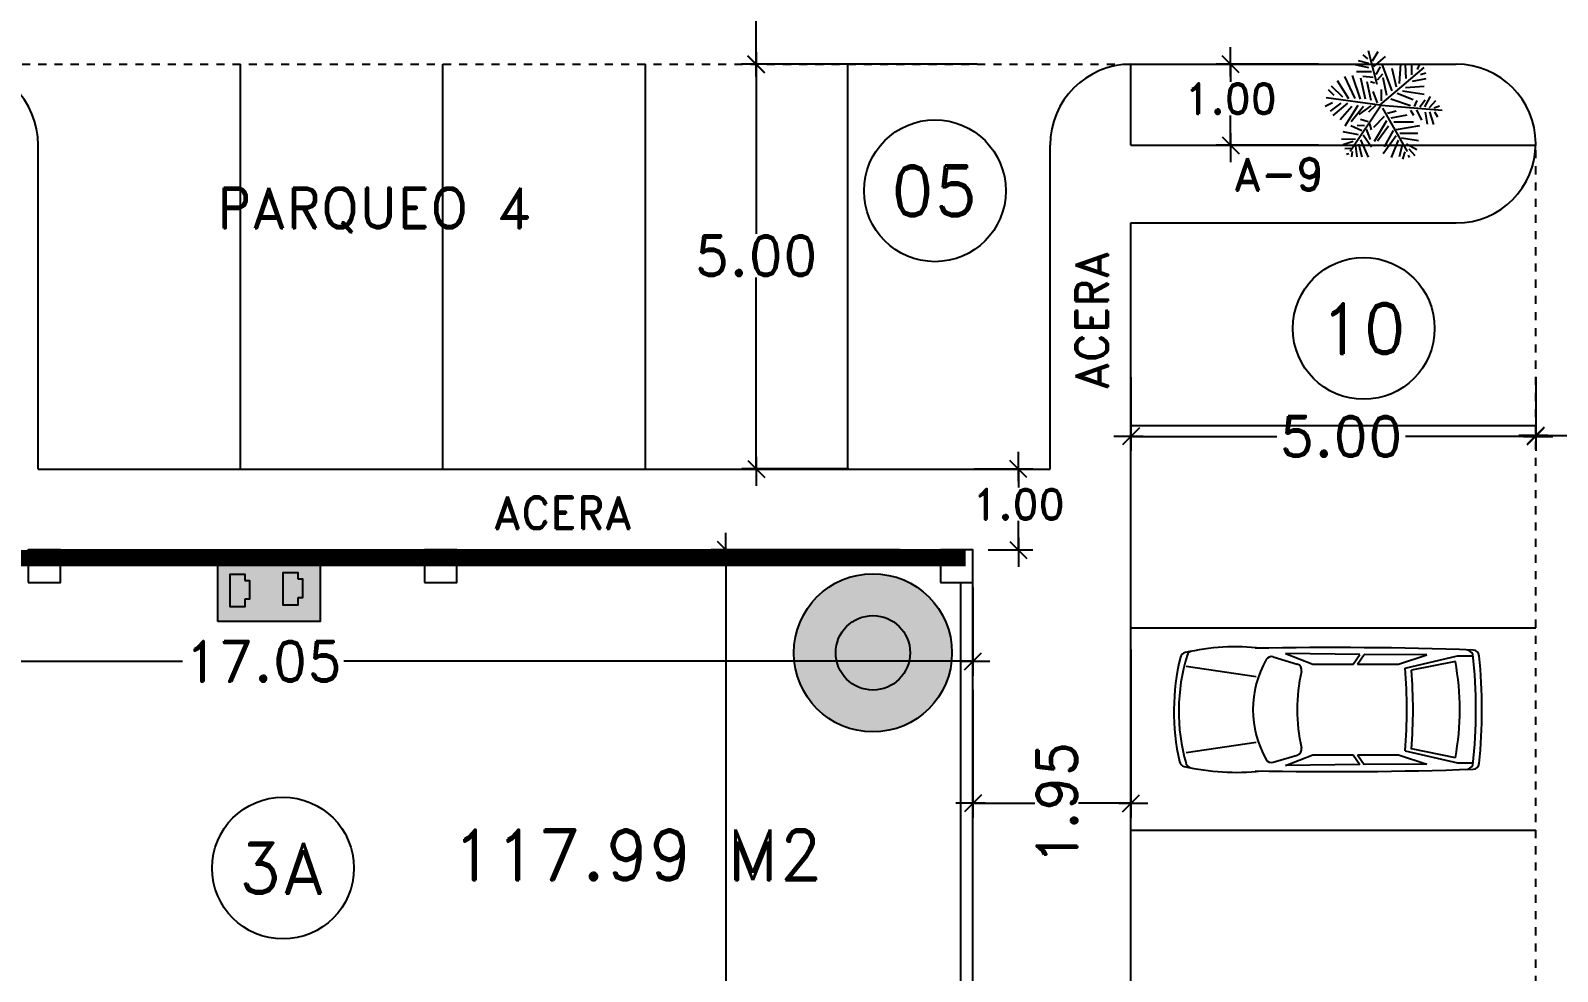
# Model space of a CAD drawing. Header units: millimetres. Extents: x 1590 to 1932, y -48 to 167.
# Drawn here: x 1636.14 to 1655, y 45.38 to 57 of the extents above; entities that cross this region are included whole.
import ezdxf

# ---------------------------------------------------------------- set-up
doc = ezdxf.new("R2010")
doc.units = ezdxf.units.MM
doc.header["$LTSCALE"] = 0.1
doc.header["$MEASUREMENT"] = 0
doc.header["$PDMODE"] = 35
doc.header["$PDSIZE"] = 0.75
doc.linetypes.add('DASHED', pattern=[0.75, 0.5, -0.25])
doc.layers.get('0').update_dxf_attribs({"linetype": 'CONTINUOUS'})
doc.layers.get('DEFPOINTS').update_dxf_attribs({"linetype": 'CONTINUOUS'})
for name, color, linetype in [('A-FURN-PLNT', 1, 'CONTINUOUS'), ('C-PRKG-CARS', 1, 'CONTINUOUS'), ('CABLEADO', 172, 'CONTINUOUS'), ('CALLES', 3, 'CONTINUOUS'), ('CAMARAS', 253, 'CONTINUOUS'), ('Eth2Salidas', 5, 'CONTINUOUS'), ('PARED', 4, 'CONTINUOUS'), ('PAREDES', 3, 'CONTINUOUS'), ('TEXT', 3, 'CONTINUOUS')]:
    doc.layers.add(name, color=color, linetype=linetype)
doc.styles.add('ATT', font='txt')
doc.styles.add('ROMAND', font='romand.shx')
doc.dimstyles.new('URBA', dxfattribs={"dimtxt": 20, "dimasz": 0.5, "dimexe": 1.25, "dimexo": 0.63, "dimgap": 0.63, "dimtad": 0, "dimtih": 1, "dimtoh": 1, "dimzin": 1, "dimdsep": 46, "dimtxsty": 'ROMAND', "dimcen": 2.5, "dimclrd": 1, "dimclre": 1, "dimclrt": 3, "dimadec": 0, "dimazin": 0, "dimtfac": 1, "dimtmove": 0, "dimatfit": 3, "dimfxl": 1, "dimtvp": 1, "dimtolj": 1, "dimtzin": 1, "dimarcsym": 0})

# ---------------------------------------------------------------- blocks, each defined once
blk = doc.blocks.new('UTP1$0$DIMBLOCK')
at = {"color": 1}
blk.add_line((-7.5, 0), (10.5, 0), dxfattribs=at)
at = {"color": 4}
blk.add_line((-5.25, -5.25), (5.25, 5.25), dxfattribs=at)
blk = doc.blocks.new('*D193')
at = {"layer": 'CALLES', "color": 1, "linetype": 'Continuous', "transparency": 16777216}
for p, q in [((1647.834, 62.587), (1644.925, 62.587)), ((1645.105, 62.567), (1645.105, 59.49)), ((1645.105, 56.607), (1645.105, 58.95)), ((1647.834, 56.587), (1644.925, 56.587))]:
    blk.add_line(p, q, dxfattribs=at)
at = {"layer": 'DEFPOINTS', "color": 0, "linetype": 'Continuous', "transparency": 16777216}
for p in [(1647.897, 62.587), (1645.105, 56.587), (1647.897, 56.587)]:
    blk.add_point(p, dxfattribs=at)
at = {"layer": 'CALLES', "color": 1, "linetype": 'Continuous', "transparency": 16777216, "xscale": 0.02, "yscale": 0.02, "zscale": 0.02}
for p, rotation in [((1645.105, 62.587), 90), ((1645.105, 56.587), 270)]:
    blk.add_blockref('UTP1$0$DIMBLOCK', p, dxfattribs=dict(at, rotation=rotation))
at = {"layer": 'CALLES', "color": 3, "linetype": 'Continuous', "transparency": 16777216, "insert": (1645.105, 59.22), "char_height": 0.5, "attachment_point": 5, "style": 'ROMAND'}
blk.add_mtext('\\A1;6.00', dxfattribs=at)
blk = doc.blocks.new('*D273')
at = {"layer": 'CALLES', "color": 1, "linetype": 'Continuous', "lineweight": -2, "transparency": 16777216}
for p, q in [((1649.736, 49.358), (1649.736, 47.279)), ((1647.783, 48.858), (1647.783, 47.279)), ((1647.803, 47.459), (1648.549, 47.459)), ((1649.716, 47.459), (1649.089, 47.459))]:
    blk.add_line(p, q, dxfattribs=at)
at = {"layer": 'DEFPOINTS', "color": 0, "linetype": 'Continuous', "transparency": 16777216}
for p in [(1649.736, 49.421), (1647.783, 48.921), (1647.783, 47.459)]:
    blk.add_point(p, dxfattribs=at)
at = {"layer": 'CALLES', "color": 1, "linetype": 'Continuous', "lineweight": -2, "transparency": 16777216, "xscale": 0.02, "yscale": 0.02, "zscale": 0.02, "rotation": 180}
blk.add_blockref('UTP1$0$DIMBLOCK', (1647.783, 47.459), dxfattribs=at)
at = {"layer": 'CALLES', "color": 1, "linetype": 'Continuous', "lineweight": -2, "transparency": 16777216, "xscale": 0.02, "yscale": 0.02, "zscale": 0.02}
blk.add_blockref('UTP1$0$DIMBLOCK', (1649.736, 47.459), dxfattribs=at)
at = {"layer": 'CALLES', "color": 3, "linetype": 'Continuous', "transparency": 16777216, "insert": (1648.819, 47.459), "char_height": 0.5, "attachment_point": 5, "rotation": 90, "style": 'ROMAND'}
blk.add_mtext('\\A1;1.95', dxfattribs=at)
blk = doc.blocks.new('02PCAR01')
at = {"color": 0, "linetype": 'ByBlock'}
for p, q in [((-138, 26.03), (-145, 26.03)), ((-112.52, 20.16), (-138, 26.03)), ((-136.91, 23.5), (-115.59, 19.26)), ((-122.94, 26.61), (-92.48, 26.84)), ((-109.29, 22.08), (-122.94, 26.61)), ((-89.35, 22.08), (-92.48, 26.84)), ((-90.39, 26.87), (-54.31, 27.32)), ((-87.23, 22.08), (-90.39, 26.87)), ((-54.31, 27.32), (-67.5, 22.08)), ((-48.33, 25.72), (-60.01, 22.2)), ((-89.35, 22.08), (-109.29, 22.08)), ((-67.5, 22.08), (-87.23, 22.08)), ((-6, 20.97), (-40, 15.97)), ((-112.51, -20.11), (-138, -25.97)), ((-136.91, -23.36), (-115.59, -19.12)), ((-109.29, -21.95), (-122.94, -26.47)), ((-89.35, -21.95), (-109.29, -21.95)), ((-89.35, -21.95), (-92.48, -26.7)), ((-87.23, -21.95), (-90.39, -26.73)), ((-67.5, -21.95), (-87.23, -21.95)), ((-54.31, -27.18), (-67.5, -21.95)), ((-48.33, -25.52), (-60.01, -22)), ((-6, -20.97), (-40, -15.97)), ((-138, -25.97), (-145, -25.97)), ((-122.94, -26.47), (-92.48, -26.7)), ((-90.39, -26.73), (-54.31, -27.18))]:
    blk.add_line(p, q, dxfattribs=at)
for centre, radius, start, end in [((-77.24, -1914.33), 1944.6, 88.89024, 92.01225), ((-30.02, -77.69), 108.31, 76.66075, 96.5655), ((110.89, 0.1), 260.73, 174.2342, 185.7658), ((-145.41, 25.94), 3.14, 92.11191, 173.48992), ((111.89, 0.1), 258.76, 174.01419, 185.98581), ((-141.57, 24.61), 4.6, 94.39871, 147.52881), ((-7.97, 0.1), 131.06, 169.68972, 190.31028), ((-47.46, 22.85), 3, 31.14552, 106.79837), ((-87.12, 0.1), 48.72, 330.07742, 29.92258), ((-8.86, 25.33), 3.14, 17.81788, 78.39421), ((-95.47, 0.91), 93.12, 343.03471, 15.81411), ((-5.75, 24.64), 3.14, 14.34517, 76.66075), ((-111.75, 0.91), 111.76, 346.39761, 12.667), ((146.01, 0.1), 262.31, 175.79714, 184.20286), ((147.71, 0.1), 261.01, 175.59188, 184.44072), ((-59.14, 19.33), 3, 106.79837, 193.66308), ((-142.7, 0.1), 82.75, 347.06832, 12.93168), ((-59.14, -19.13), 3, 166.33692, 253.20163), ((-145.41, -25.74), 3.14, 186.51008, 267.88809), ((-77.24, 1914.53), 1944.6, 267.98775, 271.10976), ((-141.57, -24.41), 4.6, 212.47119, 265.60129), ((-47.46, -22.65), 3, 253.20163, 328.85448), ((-30.02, 77.89), 108.31, 263.4345, 283.11557), ((-9.37, -25.23), 3.14, 281.32486, 340.88258), ((-6.15, -24.54), 3.14, 283.11557, 344.59415)]:
    blk.add_arc(centre, radius, start, end, dxfattribs=at)
blk = doc.blocks.new('*D282')
at = {"layer": 'CALLES', "color": 1, "linetype": 'Continuous', "lineweight": -2, "transparency": 16777216}
for p, q in [((1649.736, 52.723), (1649.736, 51.81)), ((1654.736, 52.723), (1654.736, 51.81)), ((1649.756, 51.99), (1651.539, 51.99)), ((1654.716, 51.99), (1653.127, 51.99))]:
    blk.add_line(p, q, dxfattribs=at)
at = {"layer": 'DEFPOINTS', "color": 0, "linetype": 'Continuous', "transparency": 16777216}
for p in [(1649.736, 52.785), (1654.736, 52.785), (1649.736, 51.99)]:
    blk.add_point(p, dxfattribs=at)
at = {"layer": 'CALLES', "color": 1, "linetype": 'Continuous', "lineweight": -2, "transparency": 16777216, "xscale": 0.02, "yscale": 0.02, "zscale": 0.02, "rotation": 180}
blk.add_blockref('UTP1$0$DIMBLOCK', (1649.736, 51.99), dxfattribs=at)
at = {"layer": 'CALLES', "color": 1, "linetype": 'Continuous', "lineweight": -2, "transparency": 16777216, "xscale": 0.02, "yscale": 0.02, "zscale": 0.02}
blk.add_blockref('UTP1$0$DIMBLOCK', (1654.736, 51.99), dxfattribs=at)
at = {"layer": 'CALLES', "color": 3, "linetype": 'Continuous', "transparency": 16777216, "insert": (1652.333, 51.99), "char_height": 0.5, "attachment_point": 5, "style": 'ROMAND'}
blk.add_mtext('\\A1;5.00', dxfattribs=at)
blk = doc.blocks.new('*D283')
at = {"layer": 'CALLES', "color": 1, "linetype": 'Continuous', "transparency": 16777216}
for p, q in [((1654.736, 52.66), (1654.736, 51.819)), ((1660.736, 52.66), (1660.736, 51.819)), ((1654.756, 51.999), (1656.914, 51.999)), ((1660.716, 51.999), (1658.477, 51.999))]:
    blk.add_line(p, q, dxfattribs=at)
at = {"layer": 'DEFPOINTS', "color": 0, "linetype": 'Continuous', "transparency": 16777216}
for p in [(1654.736, 52.723), (1660.736, 52.723), (1660.736, 51.999)]:
    blk.add_point(p, dxfattribs=at)
at = {"layer": 'CALLES', "color": 1, "linetype": 'Continuous', "transparency": 16777216, "xscale": 0.02, "yscale": 0.02, "zscale": 0.02, "rotation": 180}
blk.add_blockref('UTP1$0$DIMBLOCK', (1654.736, 51.999), dxfattribs=at)
at = {"layer": 'CALLES', "color": 1, "linetype": 'Continuous', "transparency": 16777216, "xscale": 0.02, "yscale": 0.02, "zscale": 0.02}
blk.add_blockref('UTP1$0$DIMBLOCK', (1660.736, 51.999), dxfattribs=at)
at = {"layer": 'CALLES', "color": 3, "linetype": 'Continuous', "transparency": 16777216, "insert": (1657.695, 51.999), "char_height": 0.5, "attachment_point": 5, "style": 'ROMAND'}
blk.add_mtext('\\A1;6.00', dxfattribs=at)
blk = doc.blocks.new('*D287')
at = {"color": 1, "linetype": 'Continuous', "transparency": 16777216}
for p, q in [((1647.798, 51.587), (1648.525, 51.587)), ((1648.345, 51.567), (1648.345, 51.36)), ((1648.345, 50.607), (1648.345, 50.945)), ((1647.971, 50.587), (1648.525, 50.587))]:
    blk.add_line(p, q, dxfattribs=at)
at = {"layer": 'DEFPOINTS', "color": 0, "linetype": 'Continuous', "transparency": 16777216}
for p in [(1647.736, 51.587), (1648.345, 51.587), (1647.908, 50.587)]:
    blk.add_point(p, dxfattribs=at)
at = {"color": 1, "linetype": 'Continuous', "transparency": 16777216, "xscale": 0.02, "yscale": 0.02, "zscale": 0.02}
for p, rotation in [((1648.345, 51.587), 90), ((1648.345, 50.587), 270)]:
    blk.add_blockref('UTP1$0$DIMBLOCK', p, dxfattribs=dict(at, rotation=rotation))
at = {"color": 2, "linetype": 'Continuous', "transparency": 16777216, "insert": (1648.345, 51.152), "char_height": 0.375, "attachment_point": 5, "style": 'ROMAND'}
blk.add_mtext('\\A1;1.00', dxfattribs=at)
blk = doc.blocks.new('*D289')
at = {"color": 1, "linetype": 'Continuous', "transparency": 16777216}
for p, q in [((1646.251, 56.587), (1644.926, 56.587)), ((1645.106, 56.567), (1645.106, 54.492)), ((1645.106, 51.607), (1645.106, 53.952)), ((1646.251, 51.587), (1644.926, 51.587))]:
    blk.add_line(p, q, dxfattribs=at)
at = {"layer": 'DEFPOINTS', "color": 0, "linetype": 'Continuous', "transparency": 16777216}
for p in [(1646.313, 56.587), (1645.106, 51.587), (1646.313, 51.587)]:
    blk.add_point(p, dxfattribs=at)
at = {"color": 1, "linetype": 'Continuous', "transparency": 16777216, "xscale": 0.02, "yscale": 0.02, "zscale": 0.02}
for p, rotation in [((1645.106, 56.587), 90), ((1645.106, 51.587), 270)]:
    blk.add_blockref('UTP1$0$DIMBLOCK', p, dxfattribs=dict(at, rotation=rotation))
at = {"color": 3, "linetype": 'Continuous', "transparency": 16777216, "insert": (1645.106, 54.222), "char_height": 0.5, "attachment_point": 5, "style": 'ROMAND'}
blk.add_mtext('\\A1;5.00', dxfattribs=at)
blk = doc.blocks.new('*D295')
at = {"color": 1, "linetype": 'Continuous', "transparency": 16777216}
for p, q in [((1652.051, 56.587), (1650.787, 56.587)), ((1650.967, 56.567), (1650.967, 56.369)), ((1650.967, 55.607), (1650.967, 55.954)), ((1652.051, 55.587), (1650.787, 55.587))]:
    blk.add_line(p, q, dxfattribs=at)
at = {"layer": 'DEFPOINTS', "color": 0, "linetype": 'Continuous', "transparency": 16777216}
for p in [(1650.967, 56.587), (1652.114, 56.587), (1652.114, 55.587)]:
    blk.add_point(p, dxfattribs=at)
at = {"color": 1, "linetype": 'Continuous', "transparency": 16777216, "xscale": 0.02, "yscale": 0.02, "zscale": 0.02}
for p, rotation in [((1650.967, 56.587), 90), ((1650.967, 55.587), 270)]:
    blk.add_blockref('UTP1$0$DIMBLOCK', p, dxfattribs=dict(at, rotation=rotation))
at = {"color": 2, "linetype": 'Continuous', "transparency": 16777216, "insert": (1650.967, 56.162), "char_height": 0.375, "attachment_point": 5, "style": 'ROMAND'}
blk.add_mtext('\\A1;1.00', dxfattribs=at)
blk = doc.blocks.new('*D305')
at = {"color": 1, "linetype": 'Continuous', "transparency": 16777216}
for p, q in [((1630.736, 50.124), (1630.736, 49.032)), ((1647.783, 50.124), (1647.783, 49.032)), ((1630.756, 49.212), (1638.019, 49.212)), ((1647.763, 49.212), (1640.011, 49.212))]:
    blk.add_line(p, q, dxfattribs=at)
at = {"layer": 'DEFPOINTS', "color": 0, "linetype": 'Continuous', "transparency": 16777216}
for p in [(1630.736, 50.187), (1647.783, 50.187), (1647.783, 49.212)]:
    blk.add_point(p, dxfattribs=at)
at = {"color": 1, "linetype": 'Continuous', "transparency": 16777216, "xscale": 0.02, "yscale": 0.02, "zscale": 0.02, "rotation": 180}
blk.add_blockref('UTP1$0$DIMBLOCK', (1630.736, 49.212), dxfattribs=at)
at = {"color": 1, "linetype": 'Continuous', "transparency": 16777216, "xscale": 0.02, "yscale": 0.02, "zscale": 0.02}
blk.add_blockref('UTP1$0$DIMBLOCK', (1647.783, 49.212), dxfattribs=at)
at = {"color": 3, "linetype": 'Continuous', "transparency": 16777216, "insert": (1639.015, 49.212), "char_height": 0.5, "attachment_point": 5, "style": 'ROMAND'}
blk.add_mtext('\\A1;17.05', dxfattribs=at)
blk = doc.blocks.new('*D309')
at = {"color": 1, "linetype": 'Continuous', "transparency": 16777216}
for p, q in [((1646.886, 50.587), (1644.551, 50.587)), ((1644.731, 50.567), (1644.731, 39.916)), ((1644.731, 28.685), (1644.731, 39.376)), ((1647.161, 28.665), (1644.551, 28.665))]:
    blk.add_line(p, q, dxfattribs=at)
at = {"layer": 'DEFPOINTS', "color": 0, "linetype": 'Continuous', "transparency": 16777216}
for p in [(1646.949, 50.587), (1644.731, 28.665), (1647.224, 28.665)]:
    blk.add_point(p, dxfattribs=at)
at = {"color": 1, "linetype": 'Continuous', "transparency": 16777216, "xscale": 0.02, "yscale": 0.02, "zscale": 0.02}
for p, rotation in [((1644.731, 50.587), 90), ((1644.731, 28.665), 270)]:
    blk.add_blockref('UTP1$0$DIMBLOCK', p, dxfattribs=dict(at, rotation=rotation))
at = {"color": 3, "linetype": 'Continuous', "transparency": 16777216, "insert": (1644.731, 39.646), "char_height": 0.5, "attachment_point": 5, "style": 'ROMAND'}
blk.add_mtext('\\A1;21.92', dxfattribs=at)
blk = doc.blocks.new('12PPLT13')
at = {"color": 0, "linetype": 'ByBlock'}
for p, q in [((0.072, 0.374), (-0.032, 0.463)), ((0.082, 0.423), (0.032, 0.506)), ((0.043, 0.216), (0.118, 0.512)), ((0.114, 0.402), (0.206, 0.423)), ((0.125, 0.441), (0.165, 0.477)), ((-0.34, 0.304), (-0.387, 0.319)), ((0.018, 0.032), (-0.372, 0.365)), ((-0.313, 0.348), (-0.334, 0.395)), ((-0.264, 0.301), (-0.264, 0.385)), ((-0.213, 0.267), (-0.209, 0.393)), ((-0.154, 0.223), (-0.166, 0.397)), ((-0.13, 0.192), (-0.091, 0.357)), ((-0.091, 0.16), (-0.004, 0.385)), ((-0.044, 0.117), (-0.012, 0.275)), ((0.039, 0.256), (-0.007, 0.309)), ((0.05, 0.305), (0.011, 0.37)), ((0.078, 0.277), (0.167, 0.287)), ((0.092, 0.327), (0.224, 0.327)), ((0.114, 0.362), (0.232, 0.388)), ((0.145, 0.085), (0.185, 0.271)), ((0.189, 0.085), (0.26, 0.294)), ((0.236, 0.093), (0.327, 0.286)), ((-0.269, 0.244), (-0.391, 0.267)), ((-0.209, 0.188), (-0.374, 0.2)), ((-0.181, 0.16), (-0.372, 0.13)), ((-0.134, 0.14), (-0.275, 0.084)), ((0.003, 0.07), (0.003, 0.172)), ((0.039, 0.054), (0.078, 0.153)), ((0.064, 0.226), (0.1, 0.238)), ((0.095, 0.074), (0.13, 0.239)), ((0.292, 0.089), (0.393, 0.247)), ((0.346, 0.104), (0.445, 0.2)), ((0.421, 0.117), (0.472, 0.168)), ((0.007, 0.034), (-0.532, -0.012)), ((-0.461, 0.009), (-0.508, 0.027)), ((-0.421, 0.013), (-0.475, 0.073)), ((-0.38, 0.017), (-0.429, 0.11)), ((-0.335, 0.019), (-0.382, 0.08)), ((-0.289, 0.021), (-0.311, 0.073)), ((-0.079, 0.089), (-0.252, 0.031)), ((-0.006, 0.006), (-0.224, -0.376)), ((0.007, 0.034), (0.279, -0.377)), ((0.018, 0.032), (0.492, 0.097)), ((0.055, 0.031), (0.118, -0.029)), ((0.098, 0.026), (0.204, -0.048)), ((0.161, 0.022), (0.271, -0.115)), ((0.213, 0.031), (0.327, -0.151)), ((0.264, 0.022), (0.367, -0.096)), ((0.303, 0.05), (0.433, -0.057)), ((0.361, 0.05), (0.457, -0.021)), ((0.436, 0.054), (0.5, 0.022)), ((-0.464, -0.026), (-0.49, -0.07)), ((-0.421, -0.026), (-0.454, -0.137)), ((-0.382, -0.03), (-0.4, -0.134)), ((-0.306, -0.009), (-0.35, -0.098)), ((-0.106, -0.115), (-0.28, -0.115)), ((-0.252, -0.011), (-0.278, -0.054)), ((-0.083, -0.08), (-0.224, -0.053)), ((-0.048, -0.037), (-0.126, -0.017)), ((-0.04, -0.104), (0.067, -0.289)), ((-0.019, -0.066), (0.075, -0.164)), ((0.109, -0.131), (0.095, -0.185)), ((0.12, -0.114), (0.189, -0.092)), ((-0.13, -0.183), (-0.335, -0.147)), ((-0.173, -0.254), (-0.323, -0.28)), ((-0.158, -0.214), (-0.316, -0.214)), ((-0.126, -0.237), (-0.012, -0.395)), ((-0.098, -0.19), (-0.02, -0.336)), ((-0.059, -0.151), (0.039, -0.286)), ((0.165, -0.23), (0.092, -0.334)), ((0.139, -0.18), (0.104, -0.269)), ((0.153, -0.15), (0.217, -0.147)), ((0.178, -0.194), (0.275, -0.148)), ((0.206, -0.23), (0.342, -0.202)), ((0.232, -0.269), (0.356, -0.266)), ((-0.217, -0.308), (-0.308, -0.359)), ((-0.237, -0.352), (-0.292, -0.411)), ((-0.201, -0.38), (-0.181, -0.443)), ((-0.177, -0.333), (-0.151, -0.423)), ((-0.145, -0.277), (-0.083, -0.43)), ((0.189, -0.273), (0.121, -0.427)), ((0.206, -0.308), (0.178, -0.423)), ((0.232, -0.33), (0.222, -0.423)), ((0.253, -0.287), (0.342, -0.316)), ((0.261, -0.377), (0.267, -0.423)), ((0.275, -0.348), (0.328, -0.352)), ((0.293, -0.395), (0.311, -0.401)), ((-0.233, -0.408), (-0.241, -0.43))]:
    blk.add_line(p, q, dxfattribs=at)
at = {"color": 0, "linetype": 'ByBlock', "style": 'ATT'}
for tag, p, flags in [('ITEM', (-1, -3.25), 3), ('ROOM_NUMBER', (-1, -4.583), 1)]:
    blk.add_attdef(tag, p, '', height=1, dxfattribs=dict(at, flags=flags))
blk = doc.blocks.new('dosSALIDAS')
at = {"layer": 'Eth2Salidas', "linetype": 'Continuous'}
h = blk.add_hatch(color=0, dxfattribs=at)
h.dxf.hatch_style = 1
h.paths.add_polyline_path([(0.3251, 0), (0, 0), (0, -0.5502), (0.3251, -0.5502)])
h.paths.add_polyline_path([(0.1197, -0.1706), (0.1197, -0.1458), (0.079, -0.1458), (0.079, -0.0653), (0.2552, -0.0653), (0.2552, -0.1458), (0.2216, -0.1458), (0.2216, -0.1706)], flags=16)
h.paths.add_polyline_path([(0.2637, -0.3509), (0.2637, -0.4314), (0.23, -0.4314), (0.23, -0.4562), (0.1282, -0.4562), (0.1282, -0.4314), (0.0874, -0.4314), (0.0874, -0.3509)], flags=16)
h = blk.add_hatch(color=256, dxfattribs=at)
h.dxf.hatch_style = 1
h.paths.add_polyline_path([(0.2216, -0.1706), (0.2216, -0.1458), (0.2552, -0.1458), (0.2552, -0.0653), (0.079, -0.0653), (0.079, -0.1458), (0.1197, -0.1458), (0.1197, -0.1706)])
h = blk.add_hatch(color=256, dxfattribs=at)
h.dxf.hatch_style = 1
h.paths.add_polyline_path([(0.23, -0.4562), (0.23, -0.4314), (0.2637, -0.4314), (0.2637, -0.3509), (0.0874, -0.3509), (0.0874, -0.4314), (0.1282, -0.4314), (0.1282, -0.4562)])
at = {"layer": 'Eth2Salidas', "color": 18, "linetype": 'Continuous', "true_color": 0x000000}
blk.add_lwpolyline([(0, 0), (0.3251, 0), (0.3251, -0.5502), (0, -0.5502)], close=True, dxfattribs=at)
for points in [[(0.1197, -0.1458), (0.079, -0.1458), (0.079, -0.0653), (0.2552, -0.0653), (0.2552, -0.1458), (0.2216, -0.1458)], [(0.2216, -0.1458), (0.2216, -0.1706), (0.1197, -0.1706), (0.1197, -0.1458)], [(0.1282, -0.4314), (0.0874, -0.4314), (0.0874, -0.3509), (0.2637, -0.3509), (0.2637, -0.4314), (0.23, -0.4314)], [(0.23, -0.4314), (0.23, -0.4562), (0.1282, -0.4562), (0.1282, -0.4314)]]:
    blk.add_lwpolyline(points, dxfattribs=at)
blk = doc.blocks.new('cams')
at = {"layer": 'CAMARAS', "linetype": 'Continuous', "true_color": 0xffffff}
h = blk.add_hatch(color=7, dxfattribs=at)
h.dxf.hatch_style = 1
h.paths.add_polyline_path([(-0.977, 0, 1), (0.977, 0, 1)])
h.paths.add_polyline_path([(0.46, 0, -1), (-0.46, 0, -1)], flags=16)
at = {"layer": 'CAMARAS', "linetype": 'Continuous', "true_color": 0x939598}
h = blk.add_hatch(color=252, dxfattribs=at)
h.dxf.hatch_style = 1
h.paths.add_polyline_path([(-0.46, 0, 1), (0.46, 0, 1)])
at = {"layer": 'CAMARAS', "color": 0, "linetype": 'Continuous'}
for radius in [0.977, 0.977, 0.977, 0.46]:
    blk.add_circle((0, 0), radius, dxfattribs=at)

msp = doc.modelspace()

# ---------------------------------------------------------------- linework, layer by layer
at = {"color": 2, "linetype": 'Continuous'}
for p, q in [((1638.7358, 51.5869), (1638.7358, 56.5869)), ((1641.2358, 51.5869), (1641.2358, 56.5869)), ((1643.7358, 51.5869), (1643.7358, 56.5869)), ((1646.2358, 51.5869), (1646.2358, 56.5869)), ((1649.7358, 55.5869), (1649.7358, 56.5869)), ((1649.7358, 52.1261), (1654.7358, 52.1261)), ((1649.7358, 49.6261), (1654.7358, 49.6261)), ((1649.7358, 47.1261), (1654.7358, 47.1261))]:
    msp.add_line(p, q, dxfattribs=at)
for centre in [(1647.3139, 55.0238), (1652.6116, 53.3238), (1639.2594, 46.6572)]:
    msp.add_circle(centre, 0.8758, dxfattribs=at)
at = {"layer": 'CABLEADO', "linetype": 'Continuous', "const_width": 0.2}
msp.add_lwpolyline([(1647.6955, 50.4849), (1630.8067, 50.4854), (1630.846, 38.6268), (1647.7299, 38.65)], dxfattribs=at)
at = {"layer": 'CALLES', "color": 4, "linetype": 'Continuous'}
for points in [[(1636.1108, 50.1869), (1636.5108, 50.1869), (1636.5108, 50.5869), (1636.1108, 50.5869)], [(1641.0081, 50.1869), (1641.4081, 50.1869), (1641.4081, 50.5869), (1641.0081, 50.5869)], [(1647.3831, 50.1869), (1647.7831, 50.1869), (1647.7831, 50.5869), (1647.3831, 50.5869)]]:
    msp.add_lwpolyline(points, close=True, dxfattribs=at)
at = {"layer": 'PARED', "color": 4}
for p, q in [((1649.7358, 56.5869), (1653.7554, 56.5869)), ((1649.7358, 29.6261), (1649.7358, 54.6262)), ((1649.7358, 54.6262), (1653.7554, 54.6262)), ((1636.5108, 50.5869), (1641.0081, 50.5869)), ((1641.4081, 50.5869), (1647.5081, 50.5869)), ((1647.7831, 44.8654), (1647.7831, 50.1869))]:
    msp.add_line(p, q, dxfattribs=at)
at = {"layer": 'PARED', "color": 3}
for p, q in [((1636.2358, 51.5869), (1636.2358, 55.5869)), ((1648.7358, 51.5869), (1648.7358, 55.5869)), ((1636.2358, 51.5869), (1648.7358, 51.5869)), ((1636.5108, 50.4369), (1641.0081, 50.4369)), ((1640.4858, 50.4369), (1641.0081, 50.4369)), ((1641.4081, 50.4369), (1647.3831, 50.4369)), ((1647.6331, 44.8654), (1647.6331, 50.1869))]:
    msp.add_line(p, q, dxfattribs=at)
at = {"layer": 'PARED', "color": 2}
msp.add_line((1649.7358, 55.5869), (1654.7356, 55.5869), dxfattribs=at)
at = {"layer": 'PARED', "color": 3}
for centre, start, end in [((1635.2358, 55.5869), 0, 90), ((1649.7358, 55.5869), 90, 180)]:
    msp.add_arc(centre, 1, start, end, dxfattribs=at)
at = {"layer": 'PARED', "color": 4}
msp.add_arc((1653.7554, 55.6065), 0.9803, 270, 90, dxfattribs=at)
at = {"layer": 'PAREDES', "color": 2, "linetype": 'DASHED'}
for p, q in [((1635.2358, 56.5869), (1649.7358, 56.5869)), ((1654.7358, 54.6262), (1654.7358, 55.6065)), ((1654.7358, 28.6261), (1654.7358, 54.6262))]:
    msp.add_line(p, q, dxfattribs=at)

# ---------------------------------------------------------------- block references
at = {"layer": 'A-FURN-PLNT', "xscale": -1.400000000000091, "yscale": 1.399999999999999, "zscale": 1.4}
msp.add_blockref('12PPLT13', (1652.8359, 56.0351), dxfattribs=at)
at = {"layer": 'C-PRKG-CARS', "xscale": 0.02539999999999054, "yscale": 0.02539999999999054, "zscale": 0.02539999999999054, "rotation": 180}
msp.add_blockref('02PCAR01', (1650.2665, 48.6175), dxfattribs=at)
at = {"layer": 'CAMARAS', "color": 0, "linetype": 'Continuous'}
msp.add_blockref('cams', (1646.5475, 49.3163), dxfattribs=at)
at = {"layer": 'Eth2Salidas', "color": 0, "linetype": 'Continuous', "xscale": 2.294213201718801, "yscale": 2.294213201718801, "zscale": 2.294213201718801, "rotation": 90}
msp.add_blockref('dosSALIDAS', (1638.4547, 49.7024), dxfattribs=at)

# ---------------------------------------------------------------- texts
at = {"layer": 'TEXT', "color": 2, "style": 'ROMAND'}
for s, height, p in [('05', 0.625, (1646.7687, 54.7095)), ('A-9', 0.4, (1651.0056, 55.0285)), ('10', 0.625, (1652.0664, 53.0095)), ('ACERA', 0.4, (1641.8605, 50.8467))]:
    msp.add_text(s, height=height, dxfattribs=at).set_placement(p)
at = {"layer": 'TEXT', "style": 'ROMAND'}
for s, height, p in [('PARQUEO 4', 0.5, (1638.4428, 54.562)), ('117.99 M2', 0.625, (1641.3414, 46.5084)), ('3A', 0.625, (1638.7095, 46.343))]:
    msp.add_text(s, height=height, dxfattribs=at).set_placement(p)
at = {"layer": 'TEXT', "color": 2, "style": 'ROMAND'}
msp.add_text('ACERA', height=0.4, rotation=90, dxfattribs=at).set_placement((1649.4514, 52.5638))

# ---------------------------------------------------------------- dimensions: what is measured, and where the dimension line sits
at = {"color": 7, "linetype": 'Continuous'}
for base, p1, p2, override, picture, middle, dimtype in [((1645.1064, 51.5869), (1646.3131, 56.5869), (1646.3131, 51.5869), {"dimtxt": 0.5, "dimasz": 0.02, "dimexe": 0.18, "dimexo": 0.0625, "dimgap": 0.02, "dimzin": 0, "dimblk1": 'UTP1$0$DIMBLOCK', "dimblk2": 'UTP1$0$DIMBLOCK', "dimsah": 1, "dimcen": 0.09, "dimtdec": 4, "dimtofl": 0, "dimtvp": 0, "dimtzin": 0}, '*D289', (1645.1064, 54.2223), 160), ((1650.9674, 56.5869), (1652.1136, 55.5869), (1652.1136, 56.5869), {"dimtxt": 0.375, "dimasz": 0.02, "dimexe": 0.18, "dimexo": 0.0625, "dimgap": 0.02, "dimzin": 0, "dimblk1": 'UTP1$0$DIMBLOCK', "dimblk2": 'UTP1$0$DIMBLOCK', "dimsah": 1, "dimcen": 0.09, "dimclrt": 2, "dimtdec": 4, "dimtofl": 0, "dimtvp": 0, "dimtzin": 0}, '*D295', (1650.9674, 56.1615), 161), ((1648.3451, 51.5869), (1647.9081, 50.5869), (1647.7358, 51.5869), {"dimtxt": 0.375, "dimasz": 0.02, "dimexe": 0.18, "dimexo": 0.0625, "dimgap": 0.02, "dimzin": 0, "dimblk1": 'UTP1$0$DIMBLOCK', "dimblk2": 'UTP1$0$DIMBLOCK', "dimsah": 1, "dimcen": 0.09, "dimclrt": 2, "dimtdec": 4, "dimtofl": 0, "dimtvp": 0, "dimtzin": 0}, '*D287', (1648.3451, 51.152), 160), ((1644.7305, 28.6654), (1646.9487, 50.5869), (1647.2237, 28.6654), {"dimtxt": 0.5, "dimasz": 0.02, "dimexe": 0.18, "dimexo": 0.0625, "dimgap": 0.02, "dimzin": 0, "dimblk1": 'UTP1$0$DIMBLOCK', "dimblk2": 'UTP1$0$DIMBLOCK', "dimsah": 1, "dimcen": 0.09, "dimtdec": 4, "dimtofl": 0, "dimtvp": 0, "dimtzin": 0}, '*D309', (1644.7305, 39.6464), 160)]:
    dim = msp.add_linear_dim(base=base, p1=p1, p2=p2, angle=90, dimstyle='URBA', override=override, dxfattribs=at)
    dim.commit()
    dim.dimension.update_dxf_attribs({"geometry": picture, "text_midpoint": middle, "dimtype": dimtype})
dim = msp.add_linear_dim(base=(1647.7831, 49.2117), p1=(1630.7358, 50.1869), p2=(1647.7831, 50.1869), dimstyle='URBA', override={"dimtxt": 0.5, "dimasz": 0.02, "dimexe": 0.18, "dimexo": 0.0625, "dimgap": 0.02, "dimzin": 0, "dimblk1": 'UTP1$0$DIMBLOCK', "dimblk2": 'UTP1$0$DIMBLOCK', "dimsah": 1, "dimcen": 0.09, "dimtdec": 4, "dimtofl": 0, "dimtvp": 0, "dimtzin": 0}, dxfattribs=at)
dim.commit()
dim.dimension.update_dxf_attribs({"geometry": '*D305', "text_midpoint": (1639.0152, 49.2117), "dimtype": 160})
at = {"layer": 'CALLES', "color": 2, "linetype": 'Continuous'}
dim = msp.add_linear_dim(base=(1645.1052, 56.5869), p1=(1647.8969, 62.5869), p2=(1647.8969, 56.5869), angle=90, dimstyle='URBA', override={"dimtxt": 0.5, "dimasz": 0.02, "dimexe": 0.18, "dimexo": 0.0625, "dimgap": 0.02, "dimzin": 0, "dimblk1": 'UTP1$0$DIMBLOCK', "dimblk2": 'UTP1$0$DIMBLOCK', "dimsah": 1, "dimcen": 0.09, "dimtdec": 4, "dimtofl": 0, "dimtvp": 0, "dimtzin": 0}, dxfattribs=at)
dim.commit()
dim.dimension.update_dxf_attribs({"geometry": '*D193', "text_midpoint": (1645.1052, 59.2203), "dimtype": 160})
at = {"layer": 'CALLES', "color": 4, "linetype": 'Continuous'}
dim = msp.add_linear_dim(base=(1649.7358, 51.9898), p1=(1654.7358, 52.785), p2=(1649.7358, 52.785), angle=0, dimstyle='URBA', override={"dimtxt": 0.5, "dimasz": 0.02, "dimexe": 0.18, "dimexo": 0.0625, "dimgap": 0.02, "dimzin": 0, "dimblk1": 'UTP1$0$DIMBLOCK', "dimblk2": 'UTP1$0$DIMBLOCK', "dimsah": 1, "dimcen": 0.09, "dimtdec": 4, "dimtofl": 0, "dimtvp": 0, "dimtzin": 0}, dxfattribs=at)
dim.commit()
dim.dimension.update_dxf_attribs({"geometry": '*D282', "text_midpoint": (1652.3331, 51.9898), "dimtype": 160})
at = {"layer": 'CALLES', "color": 2, "linetype": 'Continuous'}
dim = msp.add_linear_dim(base=(1660.7358, 51.9994), p1=(1654.7358, 52.7225), p2=(1660.7358, 52.7225), dimstyle='URBA', override={"dimtxt": 0.5, "dimasz": 0.02, "dimexe": 0.18, "dimexo": 0.0625, "dimgap": 0.02, "dimzin": 0, "dimblk1": 'UTP1$0$DIMBLOCK', "dimblk2": 'UTP1$0$DIMBLOCK', "dimsah": 1, "dimcen": 0.09, "dimtdec": 4, "dimtofl": 0, "dimtvp": 0, "dimtzin": 0}, dxfattribs=at)
dim.commit()
dim.dimension.update_dxf_attribs({"geometry": '*D283', "text_midpoint": (1657.6955, 51.9994), "dimtype": 160})
at = {"layer": 'CALLES', "color": 7, "linetype": 'Continuous'}
dim = msp.add_linear_dim(base=(1647.7831, 47.4593), p1=(1649.7358, 49.4207), p2=(1647.7831, 48.9207), dimstyle='URBA', override={"dimtxt": 0.5, "dimasz": 0.02, "dimexe": 0.18, "dimexo": 0.0625, "dimgap": 0.02, "dimzin": 0, "dimblk1": 'UTP1$0$DIMBLOCK', "dimblk2": 'UTP1$0$DIMBLOCK', "dimsah": 1, "dimcen": 0.09, "dimtdec": 4, "dimtofl": 0, "dimtvp": 0, "dimtzin": 0}, dxfattribs=at)
dim.commit()
dim.dimension.update_dxf_attribs({"geometry": '*D273', "text_midpoint": (1648.819, 47.4593), "dimtype": 160, "text_rotation": 90})

doc.saveas('drawing.dxf')
